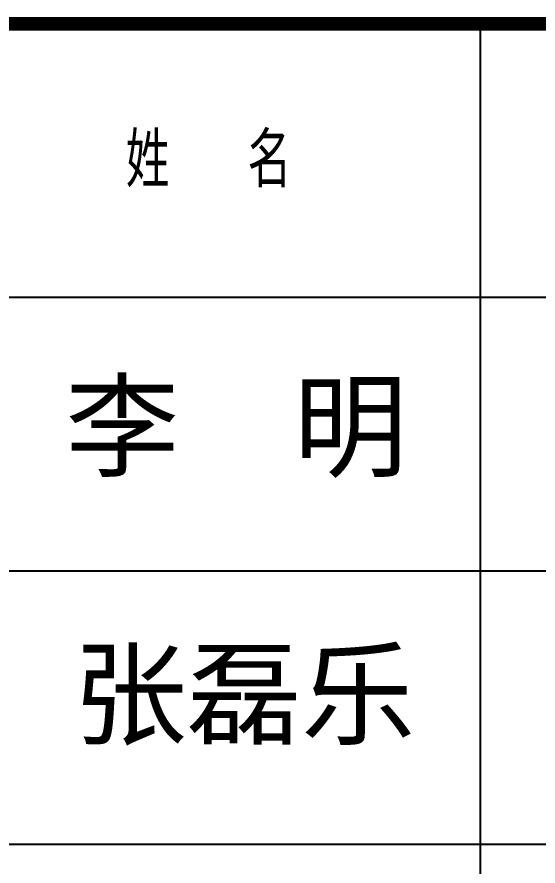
# Model space of a CAD drawing. Extents: x -427546 to -314919, y 698702 to 968782.
# Drawn here: x -357741 to -355835, y 860869 to 863974 of the extents above; entities that cross this region are included whole.
import ezdxf

# ---------------------------------------------------------------- set-up
doc = ezdxf.new("R2010")
doc.units = 0
doc.header["$LTSCALE"] = 1000
doc.header["$MEASUREMENT"] = 0
for name, color, linetype in [('PUB_TEXT', 7, 'CONTINUOUS'), ('PUB_TITLE', 4, 'CONTINUOUS'), ('签名', 255, 'CONTINUOUS')]:
    doc.layers.add(name, color=color, linetype=linetype)
doc.styles.add('-黑体', font='simhei.ttf', dxfattribs={"width": 0.8})
doc.styles.add('TQ', font='txt.shx', dxfattribs={"width": 0.8, "bigfont": 'hztxt.shx'})

msp = doc.modelspace()

# ---------------------------------------------------------------- linework, layer by layer
at = {"layer": 'PUB_TITLE', "color": 4}
for p, q in [((-356045.8, 856949), (-356045.8, 863949)), ((-359745.8, 862949), (-354245.8, 862949)), ((-359745.8, 861949), (-354245.8, 861949)), ((-359745.8, 860949), (-354245.8, 860949))]:
    msp.add_line(p, q, dxfattribs=at)
at = {"layer": 'PUB_TITLE', "color": 4, "const_width": 50}
msp.add_lwpolyline([(-359745.8, 863949), (-354245.8, 863949)], dxfattribs=at)

# ---------------------------------------------------------------- texts
at = {"layer": 'PUB_TEXT', "color": 2, "insert": (-357342.8, 863550.6), "char_height": 200, "width": 1679.83, "attachment_point": 1, "style": 'TQ'}
msp.add_mtext('姓  名', dxfattribs=at)
at = {"layer": '签名', "linetype": 'CONTINUOUS', "style": '-黑体'}
for s, p in [('李  明', (-357563.9, 862324.5)), ('张磊乐', (-357536.3, 861344.6))]:
    msp.add_text(s, height=306, dxfattribs=at).set_placement(p)

doc.saveas('drawing.dxf')
